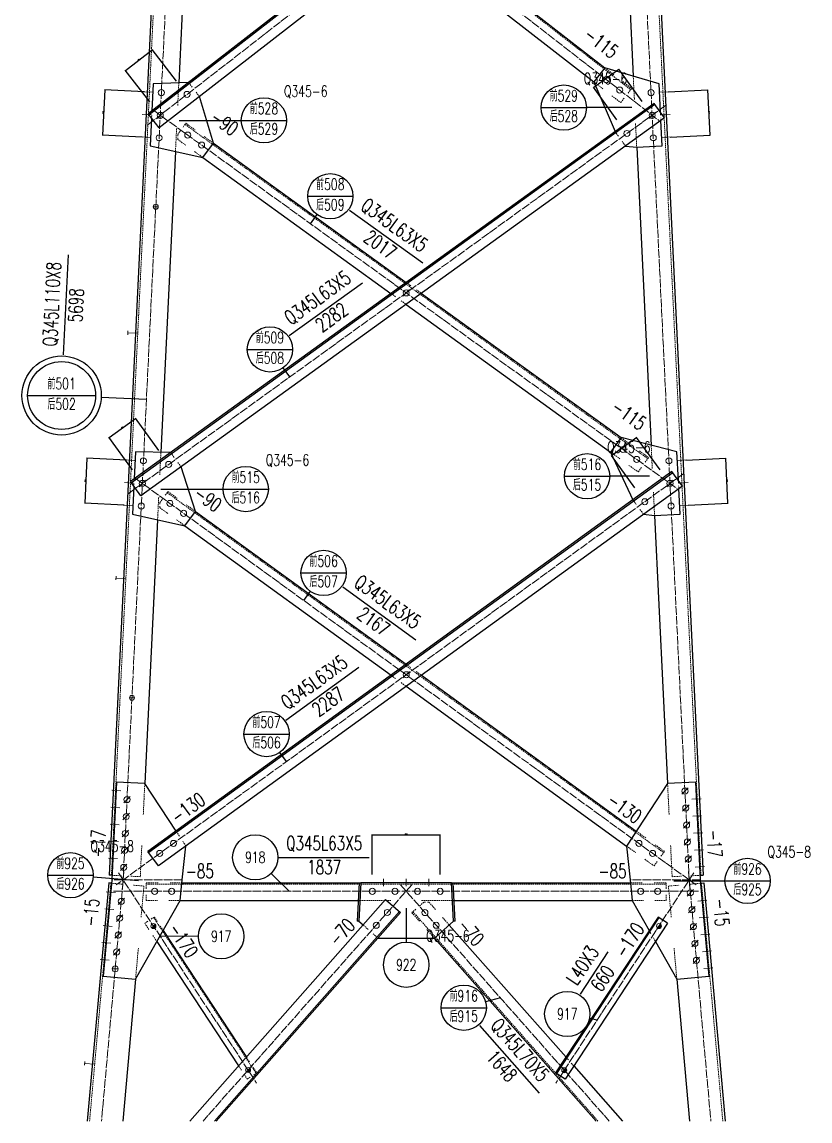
# Model space of a CAD drawing. Header units: millimetres. Extents: x -30246 to 2574, y -687 to 14024.
# Drawn here: x -17909 to -15125, y 219 to 4103 of the extents above; entities that cross this region are included whole.
import ezdxf
from ezdxf.enums import TextEntityAlignment as Align

# ---------------------------------------------------------------- set-up
doc = ezdxf.new("R2010")
doc.units = ezdxf.units.MM
doc.header["$LTSCALE"] = 20
doc.header["$PDMODE"] = 1
doc.linetypes.add('DASHDOT2X', pattern=[1.75, 1.5, -0.125, 0, -0.125])
doc.linetypes.add('HIDDEN', pattern=[0.375, 0.25, -0.125])
for name, color, linetype, lineweight in [('1', 7, 'Continuous', 25), ('11', 1, 'Continuous', 13), ('2', 1, 'HIDDEN', 13), ('5', 7, 'Continuous', 13), ('7', 3, 'DASHDOT2X', 13), ('8', 6, 'DASHDOT2X', 13)]:
    doc.layers.add(name, color=color, linetype=linetype, lineweight=lineweight)
doc.styles.get("Standard").update_dxf_attribs({"font": 'simplex', "width": 0.7, "bigfont": 'gbhzfs.shx'})
doc.dimstyles.get("Standard").update_dxf_attribs({"dimtxt": 2.5, "dimasz": 1, "dimexe": 1.25, "dimexo": 0, "dimgap": 0.63, "dimtad": 1, "dimzin": 0, "dimdsep": 46, "dimtxsty": 'standard', "dimblk": 'ARCHTICK', "dimblk1": 'ARCHTICK', "dimblk2": 'ARCHTICK', "dimcen": 0.09, "dimadec": 0, "dimazin": 0, "dimtfac": 1, "dimtdec": 1, "dimtix": 1, "dimtmove": 2, "dimatfit": 3, "dimfxl": 0, "dimtolj": 1, "dimtzin": 0, "dimarcsym": 0})

# ---------------------------------------------------------------- blocks, each defined once
blk = doc.blocks.new('NAIL_FRONT')
for p, q in [((-1, 0), (1, 0)), ((0, 0), (0, -1))]:
    blk.add_line(p, q)
blk.add_circle((0, 0), 1)
blk = doc.blocks.new('LS_SIDE')
blk.add_line((-1, 0), (2, 0))
blk = doc.blocks.new('NAIL_SIDE')
for p, q in [((0, 0), (4, 0)), ((4, 0.75), (4, -0.75))]:
    blk.add_line(p, q)
blk = doc.blocks.new('M20X55')
blk.add_line((-1.06, -1.06), (1.06, 1.06))
blk.add_circle((0, 0), 1)
blk = doc.blocks.new('M20X45')
blk.add_circle((0, 0), 1)
blk = doc.blocks.new('M16X40')
blk.add_line((-0.71, -0.71), (0.71, 0.71))
blk.add_circle((0, 0), 1)
for radius in [0.8, 0.6, 0.4, 0.2]:
    blk.add_arc((0, 0), radius, 225, 45)
blk = doc.blocks.new('_ArchTick')
at = {"color": 0, "linetype": 'ByBlock', "const_width": 0.15}
blk.add_lwpolyline([(-0.5, -0.5), (0.5, 0.5)], dxfattribs=at)
blk = doc.blocks.new('*D119')
at = {"layer": '11', "color": 0, "lineweight": -2}
for p, q in [((-17616.2, 3863.4), (-17623.9, 3703.6)), ((-17476.3, 3856.6), (-17617.4, 3863.5)), ((-17484.1, 3696.8), (-17625.2, 3703.7))]:
    blk.add_line(p, q, dxfattribs=at)
at = {"layer": 'Defpoints', "color": 0}
for p in [(-17476.3, 3856.6), (-17623.9, 3703.6), (-17484.1, 3696.8)]:
    blk.add_point(p, dxfattribs=at)
at = {"layer": '11', "color": 0, "lineweight": -2}
for p, rotation in [((-17616.2, 3863.4), 87.22167601369665), ((-17623.9, 3703.6), 267.2216760136966)]:
    blk.add_blockref('_ArchTick', p, dxfattribs=dict(at, rotation=rotation))
at = {"layer": '11', "color": 0, "insert": (-17622, 3783.6), "char_height": 2.5, "attachment_point": 5, "rotation": 87.2217}
blk.add_mtext('\\A1;80×2', dxfattribs=at)
blk = doc.blocks.new('*D127')
at = {"layer": '11', "color": 0, "lineweight": -2}
for p, q in [((-15626.3, 3856.6), (-15485.2, 3863.5)), ((-15486.5, 3863.4), (-15478.7, 3703.6)), ((-15618.6, 3696.8), (-15477.5, 3703.7))]:
    blk.add_line(p, q, dxfattribs=at)
at = {"layer": 'Defpoints', "color": 0}
for p in [(-15626.3, 3856.6), (-15618.6, 3696.8), (-15478.7, 3703.6)]:
    blk.add_point(p, dxfattribs=at)
at = {"layer": '11', "color": 0, "lineweight": -2}
for p, rotation in [((-15486.5, 3863.4), 92.77832398630339), ((-15478.7, 3703.6), 272.7783239863034)]:
    blk.add_blockref('_ArchTick', p, dxfattribs=dict(at, rotation=rotation))
at = {"layer": '11', "color": 0, "insert": (-15480.7, 3783.6), "char_height": 2.5, "attachment_point": 5, "rotation": 272.7783}
blk.add_mtext('\\A1;80×2', dxfattribs=at)
blk = doc.blocks.new('*D128')
at = {"layer": '11', "color": 0, "lineweight": -2}
for p, q in [((-15799.5, 3935.9), (-15888.7, 3871.5)), ((-15717.5, 3822.4), (-15800.2, 3936.9)), ((-15806.7, 3758), (-15889.4, 3872.5))]:
    blk.add_line(p, q, dxfattribs=at)
at = {"layer": 'Defpoints', "color": 0}
for p in [(-15888.7, 3871.5), (-15717.5, 3822.4), (-15806.7, 3758)]:
    blk.add_point(p, dxfattribs=at)
at = {"layer": '11', "color": 0, "lineweight": -2}
for p, rotation in [((-15799.5, 3935.9), 35.85329958112441), ((-15888.7, 3871.5), 215.8532995811244)]:
    blk.add_blockref('_ArchTick', p, dxfattribs=dict(at, rotation=rotation))
at = {"layer": '11', "color": 0, "insert": (-15845.2, 3905.2), "char_height": 2.5, "attachment_point": 5, "rotation": 35.8533}
blk.add_mtext('\\A1;110', dxfattribs=at)
blk = doc.blocks.new('*D136')
at = {"layer": '11', "color": 0, "lineweight": -2}
for p, q in [((-17679.3, 2561.9), (-17687.1, 2402.1)), ((-17539.5, 2555.1), (-17680.6, 2561.9)), ((-17547.2, 2395.3), (-17688.3, 2402.1))]:
    blk.add_line(p, q, dxfattribs=at)
at = {"layer": 'Defpoints', "color": 0}
for p in [(-17539.5, 2555.1), (-17687.1, 2402.1), (-17547.2, 2395.3)]:
    blk.add_point(p, dxfattribs=at)
at = {"layer": '11', "color": 0, "lineweight": -2}
for p, rotation in [((-17679.3, 2561.9), 87.22167601369665), ((-17687.1, 2402.1), 267.2216760136966)]:
    blk.add_blockref('_ArchTick', p, dxfattribs=dict(at, rotation=rotation))
at = {"layer": '11', "color": 0, "insert": (-17685.1, 2482.1), "char_height": 2.5, "attachment_point": 5, "rotation": 87.2217}
blk.add_mtext('\\A1;80×2', dxfattribs=at)
blk = doc.blocks.new('*D141')
at = {"layer": '11', "color": 0, "lineweight": -2}
for p, q in [((-15563.1, 2555.1), (-15422.1, 2561.9)), ((-15423.3, 2561.9), (-15415.6, 2402.1)), ((-15555.4, 2395.3), (-15414.3, 2402.1))]:
    blk.add_line(p, q, dxfattribs=at)
at = {"layer": 'Defpoints', "color": 0}
for p in [(-15563.1, 2555.1), (-15555.4, 2395.3), (-15415.6, 2402.1)]:
    blk.add_point(p, dxfattribs=at)
at = {"layer": '11', "color": 0, "lineweight": -2}
for p, rotation in [((-15423.3, 2561.9), 92.77832398630339), ((-15415.6, 2402.1), 272.7783239863034)]:
    blk.add_blockref('_ArchTick', p, dxfattribs=dict(at, rotation=rotation))
at = {"layer": '11', "color": 0, "insert": (-15417.5, 2482.1), "char_height": 2.5, "attachment_point": 5, "rotation": 272.7783}
blk.add_mtext('\\A1;80×2', dxfattribs=at)
blk = doc.blocks.new('*D142')
at = {"layer": '11', "color": 0, "lineweight": -2}
for p, q in [((-15736.6, 2634.2), (-15825.7, 2569.6)), ((-15654.4, 2520.9), (-15737.3, 2635.2)), ((-15743.5, 2456.3), (-15826.4, 2570.6))]:
    blk.add_line(p, q, dxfattribs=at)
at = {"layer": 'Defpoints', "color": 0}
for p in [(-15825.7, 2569.6), (-15654.4, 2520.9), (-15743.5, 2456.3)]:
    blk.add_point(p, dxfattribs=at)
at = {"layer": '11', "color": 0, "lineweight": -2}
for p, rotation in [((-15736.6, 2634.2), 35.94468319724469), ((-15825.7, 2569.6), 215.9446831972447)]:
    blk.add_blockref('_ArchTick', p, dxfattribs=dict(at, rotation=rotation))
at = {"layer": '11', "color": 0, "insert": (-15782.2, 2603.4), "char_height": 2.5, "attachment_point": 5, "rotation": 35.9447}
blk.add_mtext('\\A1;110', dxfattribs=at)
blk = doc.blocks.new('*D146')
at = {"layer": '11', "color": 0, "lineweight": -2}
for p, q in [((-16671.3, 1090.5), (-16671.3, 1231.7)), ((-16671.3, 1230.5), (-16431.3, 1230.5)), ((-16431.3, 1090.5), (-16431.3, 1231.7))]:
    blk.add_line(p, q, dxfattribs=at)
at = {"layer": 'Defpoints', "color": 0}
for p in [(-16431.3, 1230.5), (-16671.3, 1090.5), (-16431.3, 1090.5)]:
    blk.add_point(p, dxfattribs=at)
at = {"layer": '11', "color": 0, "lineweight": -2, "rotation": 180}
blk.add_blockref('_ArchTick', (-16671.3, 1230.5), dxfattribs=at)
at = {"layer": '11', "color": 0, "lineweight": -2}
blk.add_blockref('_ArchTick', (-16431.3, 1230.5), dxfattribs=at)
at = {"layer": '11', "color": 0, "insert": (-16551.3, 1232.4), "char_height": 2.5, "attachment_point": 5}
blk.add_mtext('\\A1;80×3', dxfattribs=at)

msp = doc.modelspace()

# ---------------------------------------------------------------- linework, layer by layer
at = {"layer": '1'}
for p, q in [((-17337.60528, 6508.91158), (-17600.69565, 1087.60327)), ((-15765.03311, 6508.91158), (-15501.94275, 1087.60327)), ((-15854.7345, 5028.46305), (-17462.37478, 3779.08818)), ((-15851.66635, 5024.51508), (-17459.30663, 3775.14021)), ((-15816.07576, 4978.71869), (-17423.71604, 3729.34382)), ((-17303.6352, 4939.55192), (-17354.6495, 3888.33784)), ((-15799.0032, 4939.55192), (-15749.14192, 3912.09742)), ((-16499.9854, 4447.21948), (-15849.50577, 3941.70036)), ((-16551.3192, 4407.32552), (-15888.16451, 3891.95599)), ((-15849.50577, 3941.70036), (-15888.16451, 3891.95599)), ((-15657.72751, 3885.13417), (-15849.50577, 3941.70036)), ((-17444.91089, 3885.13417), (-17449.57444, 3789.03594)), ((-17320.22565, 3889.55965), (-17444.91089, 3885.13417)), ((-17320.22565, 3889.55965), (-17320.22565, 3889.55965)), ((-15888.16451, 3891.95599), (-15813.40768, 3716.12253)), ((-15652.82737, 3784.16079), (-15657.72751, 3885.13417)), ((-15675.61619, 3815.69626), (-17525.32706, 2479.01996)), ((-15672.68762, 3811.64367), (-17522.39849, 2474.96737)), ((-17232.49783, 3675.12504), (-17281.5667, 3839.81492)), ((-15638.71624, 3764.63361), (-15675.61619, 3815.69626)), ((-17423.71604, 3729.34382), (-17462.37478, 3779.08818)), ((-16074.47051, 3800.82732), (-15914.47051, 3800.82732)), ((-15754.47051, 3800.82732), (-15914.47051, 3800.82732)), ((-15638.71624, 3764.63361), (-17488.42711, 2427.95731)), ((-17450.78115, 3764.17001), (-17455.57471, 3665.39277)), ((-17353.82586, 3755.76115), (-17133.82586, 3755.76115)), ((-17133.82586, 3755.76115), (-16973.82586, 3755.76115)), ((-15647.06369, 3665.39277), (-15651.43375, 3755.44342)), ((-17455.57471, 3665.39277), (-17269.39778, 3624.06239)), ((-17269.39778, 3624.06239), (-17232.49783, 3675.12504)), ((-17232.49783, 3675.12504), (-16551.3192, 3182.87765)), ((-15776.50972, 3665.05844), (-15776.49512, 3665.03824)), ((-15776.49512, 3665.03824), (-15736.9579, 3661.0303)), ((-15736.9579, 3661.0303), (-15647.06369, 3665.39277)), ((-15736.9579, 3661.0303), (-15685.80635, 2606.98829)), ((-17366.42917, 3645.60289), (-17418.03944, 2582.10833)), ((-17269.39778, 3624.06239), (-16605.09976, 3144.01363)), ((-16899.39474, 3487.64001), (-16739.39474, 3487.64001)), ((-16889.68035, 3390.37782), (-16866.25181, 3422.79855)), ((-16751.31121, 3438.44008), (-16492.7559, 3251.5975)), ((-17761.72697, 2926.97735), (-17744.56792, 3280.56124)), ((-16964.77069, 2995.14085), (-16706.21538, 3181.98344)), ((-16497.53863, 3144.01363), (-15792.09866, 2634.23402)), ((-16551.3192, 3105.1496), (-15828.99861, 2583.17137)), ((-17112.85422, 2945.94093), (-16952.85422, 2945.94093)), ((-16962.56861, 2848.67874), (-16985.99715, 2881.09947)), ((-17888.70693, 2783.14662), (-17648.70693, 2783.14662)), ((-17469.05956, 2768.60505), (-17628.87149, 2776.36055)), ((-15792.09866, 2634.23402), (-15828.99861, 2583.17137)), ((-15594.56546, 2583.60067), (-15792.09866, 2634.23402)), ((-17508.07294, 2583.60067), (-17512.7055, 2488.14081)), ((-17383.46568, 2581.53525), (-17508.07294, 2583.60067)), ((-17383.46545, 2581.53493), (-17383.46568, 2581.53525)), ((-15828.99861, 2583.17137), (-15750.13514, 2414.3526)), ((-15589.6672, 2482.66591), (-15594.56546, 2583.60067)), ((-17295.83848, 2373.25244), (-17346.56554, 2530.47225)), ((-15612.52385, 2514.17517), (-17463.83857, 1171.24041)), ((-15609.58796, 2510.12788), (-17460.90269, 1167.19311)), ((-15992.21187, 2497.82484), (-15832.21187, 2497.82484)), ((-15692.21187, 2497.82484), (-15832.21187, 2497.82484)), ((-15575.53171, 2463.17928), (-15612.52385, 2514.17517)), ((-17488.42711, 2427.95731), (-17525.32706, 2479.01996)), ((-17513.91454, 2463.22715), (-17518.73675, 2363.85927)), ((-15575.53171, 2463.17928), (-17426.84644, 1120.24452)), ((-17418.08781, 2452.31547), (-17198.08781, 2452.31547)), ((-17198.08781, 2452.31547), (-17038.08781, 2452.31547)), ((-15583.90164, 2363.85927), (-15588.27301, 2453.93681)), ((-17332.83062, 2322.25654), (-17295.83848, 2373.25244)), ((-17295.83848, 2373.25244), (-16551.31595, 1833.17991)), ((-17518.73675, 2363.85927), (-17332.83062, 2322.25654)), ((-17429.59887, 2343.91168), (-17474.82922, 1411.88346)), ((-15713.14462, 2363.35554), (-15713.12825, 2363.33298)), ((-15713.12825, 2363.33298), (-15673.79585, 2359.4968)), ((-15673.79585, 2359.4968), (-15583.90164, 2363.85927)), ((-15673.79585, 2359.4968), (-15627.80918, 1411.88346)), ((-17332.83062, 2322.25654), (-16604.96246, 1794.265)), ((-16923.01363, 2155.96121), (-16763.01363, 2155.96121)), ((-16775.0191, 2106.63835), (-16516.80178, 1919.32894)), ((-16913.47485, 2058.82617), (-16889.98778, 2091.20451)), ((-16976.6698, 1635.81574), (-16718.45257, 1823.12528)), ((-16497.66944, 1794.26503), (-15738.32199, 1243.43859)), ((-16551.31594, 1755.35011), (-15772.91907, 1190.70533)), ((-17124.66431, 1586.49286), (-16964.66431, 1586.49286)), ((-16974.20304, 1489.35785), (-16997.69013, 1521.73618)), ((-17574.71167, 1416.73065), (-17591.5079, 1070.62325)), ((-17474.82922, 1411.88346), (-17574.71167, 1416.73065)), ((-17364.31406, 1243.43501), (-17474.82922, 1411.88346)), ((-15627.80918, 1411.88346), (-15772.91907, 1190.70533)), ((-15527.92672, 1416.73065), (-15627.80918, 1411.88346)), ((-15511.13049, 1070.62325), (-15527.92672, 1416.73065)), ((-17426.84644, 1120.24452), (-17463.83857, 1171.24041)), ((-17342.27306, 1070.62325), (-17329.71992, 1190.69963)), ((-15772.91907, 1190.70533), (-15760.36533, 1070.62325)), ((-17000.7534, 1150.65721), (-16681.7534, 1150.65721)), ((-16964.7534, 1030.65721), (-17028.18486, 1094.08867)), ((-17817.29235, 1087.45393), (-17657.29235, 1087.45393)), ((-17602.45872, 1060.15603), (-17677.95673, 218.61381)), ((-17497.29235, 1067.45393), (-17657.56869, 1080.8103)), ((-17591.54134, 1069.9342), (-17621.96097, 730.57217)), ((-17592.4978, 1059.26392), (-17602.45872, 1060.15603)), ((-17590.7074, 1087.11855), (-17600.69565, 1087.60327)), ((-17591.5079, 1070.62325), (-17591.54134, 1069.9342)), ((-17349.90471, 997.62325), (-17342.27306, 1070.62325)), ((-17343.31761, 1060.63174), (-16711.3192, 1060.63174)), ((-16717.31127, 1060.9399), (-16724.30201, 925.00475)), ((-16711.3192, 1060.63174), (-16718.30994, 924.6966)), ((-16717.31127, 1060.9399), (-16711.3192, 1060.63174)), ((-16391.3192, 1060.63174), (-16711.3192, 1060.63174)), ((-16391.3192, 1060.63174), (-16385.3271, 1060.93934)), ((-16391.3192, 1060.63174), (-15759.32079, 1060.63174)), ((-16384.34178, 924.71167), (-16391.3192, 1060.63174)), ((-16378.34968, 925.01928), (-16385.3271, 1060.93934)), ((-15760.36533, 1070.62325), (-15752.73369, 997.62325)), ((-15605.34605, 1067.45393), (-15425.34605, 1067.45393)), ((-15511.93099, 1087.11855), (-15501.94275, 1087.60327)), ((-15511.09706, 1069.9342), (-15511.13049, 1070.62325)), ((-15480.67742, 730.57217), (-15511.09706, 1069.9342)), ((-15510.1406, 1059.26392), (-15500.17967, 1060.15603)), ((-15500.17967, 1060.15603), (-15424.68166, 218.61381)), ((-15425.34605, 1067.45393), (-15265.34605, 1067.45393)), ((-17507.42021, 720.305), (-17349.90471, 997.62325)), ((-17349.89823, 997.68523), (-16714.55635, 997.68523)), ((-16623.88484, 1001.61671), (-17315.72788, 218.61381)), ((-16623.88484, 1001.61671), (-16571.40852, 955.32856)), ((-16388.08785, 997.68523), (-15752.74017, 997.68523)), ((-15752.73369, 997.62325), (-15692.72654, 891.97602)), ((-16575.15683, 958.63486), (-17229.02211, 218.61381)), ((-16571.40852, 955.32856), (-17222.35243, 218.61381)), ((-16551.32538, 970.83212), (-16551.32538, 850.83212)), ((-15661.37618, 939.73021), (-16023.25637, 388.49908)), ((-15658.86821, 938.08526), (-16020.7484, 386.85413)), ((-15627.93657, 917.79754), (-15661.37618, 939.73021)), ((-16718.30994, 924.6966), (-16724.30201, 925.00475)), ((-16718.30994, 924.6966), (-16703.43945, 911.57968)), ((-16451.81133, 865.19834), (-16384.34178, 924.71167)), ((-16399.34784, 911.47517), (-15986.63638, 444.28018)), ((-16378.34968, 925.01928), (-16384.34178, 924.71167)), ((-15627.93657, 917.79754), (-15989.81676, 366.56641)), ((-17421.33843, 872.83788), (-17285.00832, 871.93866)), ((-17409.94737, 891.91348), (-17116.01147, 444.64561)), ((-16650.96313, 865.29153), (-16650.84038, 865.18326)), ((-16650.84038, 865.18326), (-16451.81133, 865.19834)), ((-16451.844, 865.19833), (-15880.66312, 218.61381)), ((-17432.1328, 852.85433), (-17143.45445, 413.58663)), ((-15936.02167, 667.15999), (-15837.78659, 816.79578)), ((-15670.53614, 852.90809), (-15595.21818, 720.305)), ((-17621.96097, 730.57217), (-17507.42021, 720.305)), ((-17507.44668, 720.30737), (-17552.45555, 218.61381)), ((-15595.21818, 720.305), (-15480.67742, 730.57217)), ((-15595.19171, 720.30737), (-15550.18284, 218.61381)), ((-16218.20468, 653.56705), (-16270.54956, 639.64724)), ((-16427.86261, 619.08777), (-16267.86261, 619.08777)), ((-16292.24999, 556.13352), (-16081.05445, 317.0573)), ((-15876.57342, 575.49808), (-15903.72217, 581.0133)), ((-15989.81676, 366.56641), (-16023.25637, 388.49908)), ((-15959.19296, 413.21386), (-15787.28686, 218.61381))]:
    msp.add_line(p, q, dxfattribs=at)
for centre, radius in [((-15994.47051, 3800.82732), 80), ((-17053.82586, 3755.76115), 80), ((-16819.39474, 3487.64001), 80), ((-17032.85422, 2945.94093), 80), ((-17768.70693, 2783.14662), 140), ((-17768.70693, 2783.14662), 120), ((-15912.21187, 2497.82484), 80), ((-17118.08781, 2452.31547), 80), ((-16843.01363, 2155.96121), 80), ((-17044.66431, 1586.49286), 80), ((-17084.7534, 1150.65721), 80), ((-17737.29235, 1087.45393), 80), ((-15345.34605, 1067.45393), 80), ((-17205.01006, 871.41099), 80), ((-16551.32538, 770.83212), 80), ((-16347.86261, 619.08777), 80), ((-15982.1208, 596.93984), 80)]:
    msp.add_circle(centre, radius, dxfattribs=at)
at = {"layer": '2'}
for p, q in [((-17316.52727, 6778.20644), (-17592.70505, 1087.21549)), ((-15786.11112, 6778.20644), (-15509.93335, 1087.21549)), ((-17250.97205, 5024.51508), (-15757.82276, 3864.11669)), ((-15849.50577, 3941.70036), (-15817.92205, 3917.15512)), ((-17354.6495, 3888.33784), (-17358.57606, 3807.42619)), ((-17307.33935, 3872.97813), (-17320.22565, 3889.55965)), ((-15888.16451, 3891.95599), (-15856.58079, 3867.41076)), ((-15786.33833, 3892.60989), (-15754.75461, 3868.06465)), ((-15749.14192, 3912.09742), (-15745.08058, 3828.40838)), ((-17281.56676, 3839.8151), (-17294.45306, 3856.39662)), ((-15767.64085, 3851.4832), (-15754.75461, 3868.06465)), ((-17281.56674, 3839.81504), (-17281.56676, 3839.8151)), ((-17281.5667, 3839.81492), (-17281.56672, 3839.81498)), ((-15824.99707, 3842.86553), (-15793.41335, 3818.32029)), ((-15793.41335, 3818.32029), (-15780.5271, 3834.90174)), ((-17450.37891, 3772.45865), (-17450.78115, 3764.17001)), ((-17449.57444, 3789.03594), (-17449.97667, 3780.7473)), ((-15652.36283, 3774.58833), (-15652.82737, 3784.16079)), ((-17339.32667, 3732.17218), (-17329.76002, 3745.41065)), ((-17332.68859, 3741.35806), (-15697.76505, 2559.89581)), ((-17329.76002, 3745.41065), (-17297.33929, 3721.98211)), ((-15741.01924, 3744.71934), (-15736.9579, 3661.0303)), ((-15651.43375, 3755.44342), (-15651.89829, 3765.01588)), ((-17362.50262, 3726.51454), (-17366.42917, 3645.60289)), ((-17358.55478, 3688.49087), (-17358.52318, 3694.22566)), ((-17358.49158, 3699.96046), (-17358.45998, 3705.69526)), ((-17358.45998, 3705.69526), (-17348.89333, 3718.93372)), ((-17264.91856, 3698.55358), (-17232.49783, 3675.12504)), ((-15813.40768, 3716.12253), (-15813.40624, 3716.11914)), ((-15813.4048, 3716.11576), (-15813.40336, 3716.11238)), ((-15813.40336, 3716.11238), (-15801.10548, 3699.0944)), ((-17358.55478, 3688.49087), (-17328.83578, 3667.01471)), ((-15788.8076, 3682.07642), (-15776.50972, 3665.05844)), ((-17299.11678, 3645.53855), (-17269.39778, 3624.06239)), ((-16551.3192, 3182.87765), (-16533.39234, 3169.92298)), ((-16515.46549, 3156.9683), (-16497.53863, 3144.01363)), ((-16605.09976, 3144.01363), (-16587.17291, 3131.05895)), ((-16569.24605, 3118.10428), (-16551.3192, 3105.1496)), ((-15792.09866, 2634.23402), (-15759.67794, 2610.80548)), ((-15685.80635, 2606.98829), (-15681.80285, 2524.49113)), ((-17418.03944, 2582.10833), (-17421.89259, 2502.70944)), ((-17371.1655, 2564.51409), (-17383.46545, 2581.53493)), ((-15828.99861, 2583.17137), (-15796.57788, 2559.74283)), ((-15727.25721, 2587.37694), (-15694.83648, 2563.9484)), ((-17346.5656, 2530.47241), (-17358.86555, 2547.49325)), ((-17346.56558, 2530.47236), (-17346.5656, 2530.47241)), ((-17346.56554, 2530.47225), (-17346.56556, 2530.4723)), ((-15764.15715, 2536.31429), (-15731.73642, 2512.88576)), ((-15731.73642, 2512.88576), (-15719.43644, 2529.90664)), ((-15707.13646, 2546.92752), (-15694.83648, 2563.9484)), ((-17512.7055, 2488.14081), (-17513.10851, 2479.83626)), ((-17513.51152, 2471.5317), (-17513.91454, 2463.22715)), ((-15589.20247, 2473.08954), (-15589.6672, 2482.66591)), ((-15588.27301, 2453.93681), (-15588.73774, 2463.51317)), ((-17425.74573, 2423.31056), (-17429.59887, 2343.91168)), ((-17421.15801, 2404.85964), (-17411.76318, 2417.81098)), ((-17402.36835, 2430.76232), (-17392.97352, 2443.71366)), ((-17395.90941, 2439.66636), (-15641.72778, 1167.19271)), ((-17392.97352, 2443.71366), (-17360.59518, 2420.22658)), ((-15750.13514, 2414.3526), (-15750.13367, 2414.34944)), ((-15750.13219, 2414.34628), (-15750.13071, 2414.34312)), ((-15750.13071, 2414.34312), (-15737.80201, 2397.34726)), ((-15677.79935, 2441.99396), (-15673.79585, 2359.4968)), ((-17421.87108, 2386.84599), (-17421.63339, 2392.85054)), ((-17421.87108, 2386.84599), (-17392.19093, 2365.31618)), ((-17421.3957, 2398.85509), (-17421.15801, 2404.85964)), ((-17328.21683, 2396.73951), (-17295.83848, 2373.25244)), ((-15725.47332, 2380.3514), (-15713.14462, 2363.35554)), ((-17362.51077, 2343.78636), (-17332.83062, 2322.25654)), ((-16551.31595, 1833.17991), (-16533.43378, 1820.20828)), ((-16604.96246, 1794.265), (-16587.08029, 1781.29337)), ((-16515.55161, 1807.23665), (-16497.66944, 1794.26503)), ((-16569.19811, 1768.32174), (-16551.31594, 1755.35011)), ((-17474.82922, 1411.88346), (-17480.16113, 1302.01276)), ((-15627.80918, 1411.88346), (-15622.47727, 1302.01276)), ((-17352.78248, 1225.85845), (-17364.31406, 1243.43501)), ((-15738.32199, 1243.43859), (-15705.14529, 1219.37239)), ((-17329.71932, 1190.70533), (-17341.2509, 1208.28189)), ((-17485.49304, 1192.14206), (-17490.82495, 1082.27136)), ((-17329.71992, 1190.69963), (-17329.71972, 1190.70153)), ((-17329.71952, 1190.70343), (-17329.71932, 1190.70533)), ((-15772.91907, 1190.70533), (-15740.54073, 1167.21825)), ((-15671.96859, 1195.3062), (-15638.79189, 1171.24)), ((-15651.1226, 1154.24137), (-15638.79189, 1171.24)), ((-15617.14536, 1192.14206), (-15611.81345, 1082.27136)), ((-15708.16238, 1143.73118), (-15675.78403, 1120.2441)), ((-15675.78403, 1120.2441), (-15663.45332, 1137.24274)), ((-17594.49067, 1059.4424), (-17669.92466, 218.61381)), ((-17554.31783, 1055.84446), (-17592.4978, 1059.26392)), ((-17557.41325, 1085.50282), (-17590.7074, 1087.11855)), ((-17490.82495, 1082.27136), (-17524.1191, 1083.88709)), ((-17477.9579, 1049.00554), (-17516.13787, 1052.425)), ((-17477.9579, 1049.00554), (-17487.78749, 939.43948)), ((-17469.90471, 1039.64957), (-17469.90471, 1060.63174)), ((-17469.90471, 1060.63174), (-17427.70901, 1060.63174)), ((-17469.90471, 1055.63599), (-15632.73369, 1055.63599)), ((-17385.51331, 1060.63174), (-17343.31761, 1060.63174)), ((-16711.3192, 1060.63174), (-16604.65253, 1060.63174)), ((-16497.98586, 1060.63174), (-16391.3192, 1060.63174)), ((-15759.32079, 1060.63174), (-15717.12509, 1060.63174)), ((-15674.92939, 1060.63174), (-15632.73369, 1060.63174)), ((-15632.73369, 1039.64957), (-15632.73369, 1060.63174)), ((-15624.6805, 1049.00554), (-15586.50053, 1052.425)), ((-15624.6805, 1049.00554), (-15614.8509, 939.43948)), ((-15611.81345, 1082.27136), (-15578.5193, 1083.88709)), ((-15548.32056, 1055.84446), (-15510.1406, 1059.26392)), ((-15545.22515, 1085.50282), (-15511.93099, 1087.11855)), ((-15508.14772, 1059.4424), (-15432.71374, 218.61381)), ((-17469.90471, 997.68523), (-17469.90471, 1018.6674)), ((-15632.73369, 997.68523), (-15632.73369, 1018.6674)), ((-17469.90471, 997.68523), (-17429.90255, 997.68523)), ((-17389.90039, 997.68523), (-17349.89823, 997.68523)), ((-16714.55635, 997.68523), (-16605.73352, 997.68523)), ((-16489.24844, 992.10322), (-16503.242, 979.75661)), ((-16496.91069, 997.68523), (-16388.08785, 997.68523)), ((-16483.10273, 992.19308), (-16489.24844, 992.10322)), ((-16470.81132, 992.3728), (-16476.95702, 992.28294)), ((-16470.81132, 992.3728), (-16446.99016, 965.40692)), ((-15752.74017, 997.68523), (-15712.73801, 997.68523)), ((-15672.73585, 997.68523), (-15632.73369, 997.68523)), ((-17452.46389, 932.33624), (-17441.31738, 939.64769)), ((-17443.82535, 938.00261), (-17081.88945, 387.26249)), ((-17441.31738, 939.64769), (-17430.86071, 923.73629)), ((-16517.23556, 967.40999), (-16531.22913, 955.06337)), ((-16531.22913, 955.06337), (-16504.76742, 925.10836)), ((-16527.48085, 958.3705), (-15873.99339, 218.61381)), ((-16423.169, 938.44105), (-16399.34784, 911.47517)), ((-17474.7569, 917.71334), (-17463.61039, 925.02479)), ((-17474.7569, 917.71334), (-17460.54886, 896.09367)), ((-17420.40404, 907.82488), (-17409.94737, 891.91348)), ((-16703.43945, 911.57968), (-16685.94734, 896.1503)), ((-16478.30571, 895.15335), (-16451.844, 865.19833)), ((-17446.34083, 874.474), (-17432.1328, 852.85433)), ((-16668.45524, 880.72091), (-16650.96313, 865.29153)), ((-15692.72654, 891.97602), (-15685.32974, 878.95338)), ((-15677.93294, 865.93073), (-15670.53614, 852.90809)), ((-17497.61709, 829.87343), (-17507.44668, 720.30737)), ((-15605.02131, 829.87343), (-15595.19171, 720.30737)), ((-17116.01147, 444.64561), (-17103.80148, 426.06626)), ((-15986.63638, 444.28018), (-15977.48858, 433.92474)), ((-17143.45445, 413.58663), (-17133.24331, 398.04883)), ((-17091.59148, 407.48692), (-17079.38149, 388.90757)), ((-17090.528, 381.59612), (-17079.38149, 388.90757)), ((-15968.34077, 423.5693), (-15959.19296, 413.21386)), ((-17123.03216, 382.51102), (-17112.82101, 366.97322)), ((-17112.82101, 366.97322), (-17101.6745, 374.28467))]:
    msp.add_line(p, q, dxfattribs=at)
at = {"layer": '7'}
for p, q in [((-17273.12248, 6806.13535), (-17553.0326, 1038.23492)), ((-15829.51591, 6806.13535), (-15549.6058, 1038.23492)), ((-15721.83459, 5093.75173), (-17467.65364, 3736.99146)), ((-17380.80381, 5093.75173), (-15658.67254, 3755.40039)), ((-15633.72924, 3808.95212), (-17532.0712, 2437.13301)), ((-17444.59361, 3791.38071), (-15594.88274, 2454.70441)), ((-15570.6248, 2507.50673), (-17575.73657, 1053.00833)), ((-17507.72387, 2489.89112), (-15526.89381, 1053.00795)), ((-17548.64081, 1100.47808), (-17627.75626, 218.61381)), ((-17567.78074, 1095.67197), (-17079.63971, 352.89167)), ((-15534.91746, 1095.9228), (-16022.9974, 352.45891)), ((-15553.99759, 1100.47808), (-15474.88213, 218.61381)), ((-16531.46456, 1053.37516), (-17269.04016, 218.61381)), ((-16571.17406, 1053.13318), (-15833.97499, 218.61381)), ((-17584.90471, 1030.65721), (-15517.73369, 1030.65721))]:
    msp.add_line(p, q, dxfattribs=at)
at = {"layer": '8'}
for p, q in [((-17342.27306, 1070.62325), (-17591.5079, 1070.62325)), ((-15511.13049, 1070.62325), (-15760.36533, 1070.62325))]:
    msp.add_line(p, q, dxfattribs=at)

# ---------------------------------------------------------------- block references
at = {"layer": '5'}
for name, p, xscale, yscale, zscale in [('M20X45', (-15844.2269, 3899.60364), 10.75000000000045, 10.75, 10.75), ('M20X45', (-17416.40069, 3853.71529), 10.75000000000045, 10.75, 10.75), ('M20X45', (-17325.51741, 3847.45239), 10.75000000000045, 10.75, 10.75), ('M20X45', (-15796.85132, 3862.78579), 10.75000000000045, 10.75, 10.75), ('M20X45', (-15686.23771, 3853.71529), 10.75000000000045, 10.75, 10.75), ('M20X55', (-17420.27844, 3773.80933), 10.75000000000045, 10.75, 10.75), ('M20X55', (-15682.35996, 3773.80933), 10.75000000000045, 10.75, 10.75), ('M20X45', (-17424.15619, 3693.90337), 10.75000000000045, 10.75, 10.75), ('M20X45', (-17323.01588, 3703.5237), 10.75000000000045, 10.75, 10.75), ('M20X45', (-15771.52291, 3709.37681), 10.75000000000045, 10.75, 10.75), ('M20X45', (-15678.4822, 3693.90337), 10.75000000000045, 10.75, 10.75), ('M20X45', (-17274.38478, 3668.38089), 10.75000000000045, 10.75, 10.75), ('NAIL_FRONT', (-17435.97333, 3450.39622), 8.75, 8.75, 8.75), ('M20X55', (-16551.3192, 3145.86429), 10.75000000000045, 10.75, 10.75), ('M20X45', (-15785.35452, 2592.34707), 10.75000000000045, 10.75, 10.75), ('M20X45', (-15736.72343, 2557.20426), 10.75000000000045, 10.75, 10.75), ('M20X45', (-17479.56273, 2552.1818), 10.75000000000045, 10.75, 10.75), ('M20X45', (-17390.25459, 2539.61546), 10.75000000000045, 10.75, 10.75), ('M20X45', (-15623.07566, 2552.1818), 10.75000000000045, 10.75, 10.75), ('M20X55', (-17483.44048, 2472.27583), 10.75000000000045, 10.75, 10.75), ('M20X55', (-15619.19791, 2472.27583), 10.75000000000045, 10.75, 10.75), ('M20X45', (-17386.30507, 2401.81459), 10.75000000000045, 10.75, 10.75), ('M20X45', (-15708.25938, 2407.70017), 10.75000000000045, 10.75, 10.75), ('M20X45', (-17487.31824, 2392.36987), 10.75000000000045, 10.75, 10.75), ('M20X45', (-17337.73755, 2366.58398), 10.75000000000045, 10.75, 10.75), ('M20X45', (-15615.32016, 2392.36987), 10.75000000000045, 10.75, 10.75), ('M20X55', (-16551.30572, 1796.12214), 10.75000000000045, 10.75, 10.75), ('NAIL_FRONT', (-17520.2175, 1714.43916), 8.75, 8.75, 8.75), ('M20X55', (-17537.66776, 1354.86234), 10.75000000000045, 10.75, 10.75), ('M20X55', (-15566.4248, 1384.82707), 10.75000000000045, 10.75, 10.75), ('M20X55', (-15563.51648, 1324.8976), 10.75000000000045, 10.75, 10.75), ('M20X55', (-17540.57607, 1294.93286), 10.75000000000045, 10.75, 10.75), ('M20X55', (-17543.48438, 1235.00339), 10.75000000000045, 10.75, 10.75), ('M20X55', (-15560.60817, 1264.96813), 10.75000000000045, 10.75, 10.75), ('M20X45', (-17373.37992, 1199.80216), 10.75000000000045, 10.75, 10.75), ('M20X45', (-15729.25848, 1199.80216), 10.75000000000045, 10.75, 10.75), ('M20X55', (-15557.69985, 1205.03866), 10.75000000000045, 10.75, 10.75), ('M20X55', (-17546.3927, 1175.07392), 10.75000000000045, 10.75, 10.75), ('M20X45', (-17421.94744, 1164.57155), 10.75000000000045, 10.75, 10.75), ('M20X45', (-15680.69096, 1164.57155), 10.75000000000045, 10.75, 10.75), ('M20X55', (-15554.79154, 1145.10918), 10.75000000000045, 10.75, 10.75), ('M20X55', (-17549.30101, 1115.14445), 10.75000000000045, 10.75, 10.75), ('M20X45', (-17439.90471, 1030.45122), 10.75000000000045, 10.75, 10.75), ('M20X45', (-17379.90471, 1030.45122), 10.75000000000045, 10.75, 10.75), ('M20X45', (-16671.3192, 1030.45122), 10.75000000000045, 10.75, 10.75), ('M20X45', (-16591.3192, 1030.45122), 10.75000000000045, 10.75, 10.75), ('M20X45', (-16511.3192, 1030.45122), 10.75000000000045, 10.75, 10.75), ('M20X45', (-16431.3192, 1030.45122), 10.75000000000045, 10.75, 10.75), ('M20X45', (-15722.73369, 1030.45122), 10.75000000000045, 10.75, 10.75), ('M20X45', (-15662.73369, 1030.45122), 10.75000000000045, 10.75, 10.75), ('M20X55', (-15547.30161, 1025.18183), 10.75000000000045, 10.75, 10.75), ('M20X55', (-17558.01518, 995.327), 10.75000000000045, 10.75, 10.75), ('M20X55', (-15541.94482, 965.47217), 10.75000000000045, 10.75, 10.75), ('M20X55', (-17563.37196, 935.61734), 10.75000000000045, 10.75, 10.75), ('M20X45', (-16617.5009, 955.74051), 10.75000000000045, 10.75, 10.75), ('M20X45', (-16485.13708, 955.54869), 10.75000000000045, 10.75, 10.75), ('M16X40', (-17444.32151, 907.67032), 8.75, 8.75, 8.75), ('M20X45', (-16657.20992, 910.79049), 10.75000000000045, 10.75, 10.75), ('M20X45', (-16445.42781, 910.60718), 10.75000000000045, 10.75, 10.75), ('M16X40', (-15658.31689, 907.67032), 8.75, 8.75, 8.75), ('M20X55', (-15536.58804, 905.76252), 10.75000000000045, 10.75, 10.75), ('M20X55', (-17568.72875, 875.90769), 10.75000000000045, 10.75, 10.75), ('M20X55', (-15531.23126, 846.05286), 10.75000000000045, 10.75, 10.75), ('M20X55', (-17574.08553, 816.19803), 10.75000000000045, 10.75, 10.75), ('M20X55', (-15525.87447, 786.3432), 10.75000000000045, 10.75, 10.75), ('NAIL_FRONT', (-17579.44232, 756.48837), 10.75000000000045, 10.75, 10.75), ('M16X40', (-17109.80526, 399.00339), 8.75, 8.75, 8.75), ('M16X40', (-15992.83143, 398.24735), 8.75, 8.75, 8.75)]:
    msp.add_blockref(name, p, dxfattribs=dict(at, xscale=xscale, yscale=yscale, zscale=zscale))
for name, p, xscale, yscale, zscale, rotation in [('LS_SIDE', (-17458.46623, 3855.75669), 10.75000000000036, 10.75, 10.75, 177.2216760136922), ('LS_SIDE', (-15644.17216, 3855.75669), 10.75000000000036, 10.75, 10.75, 2.778323986307723), ('LS_SIDE', (-17462.34398, 3775.85073), 10.75000000000036, 10.75, 10.75, 177.2216760136922), ('LS_SIDE', (-15640.29441, 3775.85073), 10.75000000000036, 10.75, 10.75, 2.778323986307723), ('LS_SIDE', (-17466.22173, 3695.94476), 10.75000000000036, 10.75, 10.75, 177.2216760136922), ('LS_SIDE', (-15636.41666, 3695.94476), 10.75000000000036, 10.75, 10.75, 2.778323986307723), ('NAIL_SIDE', (-17499.85123, 3002.96657), 8.74999999999955, 8.75, 8.75, 177.221676013692), ('LS_SIDE', (-17521.62828, 2554.22319), 10.75000000000036, 10.75, 10.75, 177.2216760136922), ('LS_SIDE', (-15581.01012, 2554.22319), 10.75000000000036, 10.75, 10.75, 2.778323986307723), ('LS_SIDE', (-17525.50603, 2474.31723), 10.75000000000036, 10.75, 10.75, 177.2216760136922), ('LS_SIDE', (-15577.13237, 2474.31723), 10.75000000000036, 10.75, 10.75, 2.778323986307723), ('LS_SIDE', (-17529.38378, 2394.41127), 10.75000000000036, 10.75, 10.75, 177.2216760136922), ('LS_SIDE', (-15573.25461, 2394.41127), 10.75000000000036, 10.75, 10.75, 2.778323986307723), ('NAIL_SIDE', (-17541.92484, 2135.98686), 8.74999999999955, 8.75, 8.75, 177.221676013692), ('LS_SIDE', (-17570.28819, 1386.48068), 10.75000000000036, 10.75, 10.75, 177.2216760136922), ('LS_SIDE', (-17573.19651, 1326.5512), 10.75000000000036, 10.75, 10.75, 177.2216760136922), ('LS_SIDE', (-15530.89604, 1356.51594), 10.75000000000036, 10.75, 10.75, 2.778323986307723), ('LS_SIDE', (-15527.98773, 1296.58647), 10.75000000000036, 10.75, 10.75, 2.778323986307723), ('LS_SIDE', (-17576.10482, 1266.62173), 10.75000000000036, 10.75, 10.75, 177.2216760136922), ('LS_SIDE', (-17579.01314, 1206.69226), 10.75000000000036, 10.75, 10.75, 177.2216760136922), ('LS_SIDE', (-15525.07942, 1236.657), 10.75000000000036, 10.75, 10.75, 2.778323986307723), ('LS_SIDE', (-15522.1711, 1176.72752), 10.75000000000036, 10.75, 10.75, 2.778323986307723), ('LS_SIDE', (-17581.92145, 1146.76279), 10.75000000000036, 10.75, 10.75, 177.2216760136922), ('LS_SIDE', (-15519.26279, 1116.79805), 10.75000000000036, 10.75, 10.75, 2.778323986307723), ('LS_SIDE', (-16631.3192, 1057.0935), 8.75, 8.75, 8.75, 90), ('LS_SIDE', (-16551.3192, 1057.0935), 8.75, 8.75, 8.75, 90), ('LS_SIDE', (-16471.3192, 1057.0935), 8.75, 8.75, 8.75, 90), ('LS_SIDE', (-17589.60167, 1026.84467), 10.75000000000042, 10.75, 10.75, 174.8632623317818), ('LS_SIDE', (-15510.35834, 996.98984), 10.75000000000042, 10.75, 10.75, 5.136737668218243), ('LS_SIDE', (-17594.95845, 967.13501), 10.75000000000042, 10.75, 10.75, 174.8632623317818), ('LS_SIDE', (-15505.00155, 937.28018), 10.75000000000042, 10.75, 10.75, 5.136737668218243), ('LS_SIDE', (-17600.31523, 907.42535), 10.75000000000042, 10.75, 10.75, 174.8632623317818), ('LS_SIDE', (-15499.64477, 877.57053), 10.75000000000042, 10.75, 10.75, 5.136737668218243), ('LS_SIDE', (-17605.67202, 847.7157), 10.75000000000042, 10.75, 10.75, 174.8632623317818), ('LS_SIDE', (-15494.28798, 817.86087), 10.75000000000042, 10.75, 10.75, 5.136737668218243), ('LS_SIDE', (-17611.0288, 788.00604), 10.75000000000042, 10.75, 10.75, 174.8632623317818), ('LS_SIDE', (-15488.9312, 758.15121), 10.75000000000042, 10.75, 10.75, 5.136737668218243), ('NAIL_SIDE', (-17652.14648, 419.21549), 8.750000000000206, 8.75, 8.75, 174.8632623317816)]:
    msp.add_blockref(name, p, dxfattribs=dict(at, xscale=xscale, yscale=yscale, zscale=zscale, rotation=rotation))

# ---------------------------------------------------------------- texts
at = {"layer": '1', "width": 0.7}
for s, rotation, p in [('-115', 322.14749613, (-15811.76747, 3990.26033)), ('-115', 324.14659357, (-15711.94229, 2676.86271)), ('-130', 324.0430763, (-15727.74827, 1287.0373)), ('-17', 272.77832399, (-15459.90396, 1149.71398)), ('-15', 84.87349827, (-17660.11306, 1005.05698)), ('-70', 48.53693832, (-16746.58116, 923.18358)), ('-170', 56.71532261, (-15727.76253, 911.50268))]:
    msp.add_text(s, height=50, rotation=rotation, dxfattribs=at).set_placement(p, align=Align.MIDDLE_RIGHT)
for s, p in [('Q345-6', (-15923.75983, 3871.538)), ('Q345-6', (-16983.11518, 3826.47183)), ('Q345-6', (-15841.50119, 2568.53552)), ('Q345-6', (-17047.37713, 2523.02615)), ('Q345-8', (-17666.58167, 1158.16461)), ('Q345-8', (-15274.63537, 1138.16461)), ('Q345-6', (-16480.6147, 841.5428))]:
    msp.add_text(s, height=40, dxfattribs=at).set_placement(p, align=Align.BOTTOM_LEFT)
for s, height, p in [('前529', 40, (-15994.47051, 3810.82732)), ('前528', 40, (-17053.82586, 3765.76115)), ('前508', 40, (-16819.39474, 3497.64001)), ('前509', 40, (-17032.85422, 2955.94093)), ('前501', 40, (-17768.70693, 2793.14662)), ('前516', 40, (-15912.21187, 2507.82484)), ('前515', 40, (-17118.08781, 2462.31547)), ('前506', 40, (-16843.01363, 2165.96121)), ('前507', 40, (-17044.66431, 1596.49286)), ('Q345L63X5', 50, (-16841.2534, 1160.65721)), ('前925', 40, (-17737.29235, 1097.45393)), ('前926', 40, (-15345.34605, 1077.45393)), ('前916', 40, (-16347.86261, 629.08777))]:
    msp.add_text(s, height=height, dxfattribs=at).set_placement(p, align=Align.BOTTOM_CENTER)
for s, rotation, p in [('-90', 324.14659357, (-17233.39328, 3776.32508)), ('-90', 324.0430763, (-17292.10545, 2446.52122)), ('-130', 35.95694999, (-17374.88222, 1287.03777)), ('-17', 87.22167601, (-17642.73444, 1149.71398)), ('-15', 275.12650173, (-15442.52533, 1005.05698)), ('-170', 303.3121534, (-17374.84726, 911.34434)), ('-70', 311.45678716, (-16356.07171, 922.91804))]:
    msp.add_text(s, height=50, rotation=rotation, dxfattribs=at).set_placement(p, align=Align.MIDDLE_LEFT)
for s, height, p in [('后528', 40, (-15994.47051, 3790.82732)), ('后529', 40, (-17053.82586, 3745.76115)), ('后509', 40, (-16819.39474, 3477.64001)), ('后508', 40, (-17032.85422, 2935.94093)), ('后502', 40, (-17768.70693, 2773.14662)), ('后515', 40, (-15912.21187, 2487.82484)), ('后516', 40, (-17118.08781, 2442.31547)), ('后507', 40, (-16843.01363, 2145.96121)), ('后506', 40, (-17044.66431, 1576.49286)), ('1837', 50, (-16841.2534, 1140.65721)), ('后926', 40, (-17737.29235, 1077.45393)), ('后925', 40, (-15345.34605, 1057.45393)), ('后915', 40, (-16347.86261, 609.08777))]:
    msp.add_text(s, height=height, dxfattribs=at).set_placement(p, align=Align.TOP_CENTER)
for s, rotation, p in [('Q345L63X5', 324.14659357, (-16616.17642, 3353.12397)), ('Q345L110X8', 87.22167601, (-17763.13569, 3104.25402)), ('Q345L63X5', 35.85340643, (-16841.35017, 3096.66733)), ('Q345L63X5', 324.0430763, (-16640.03867, 2021.07823)), ('Q345L63X5', 35.95694999, (-16853.43296, 1737.56509)), ('L40X3', 56.71532261, (-15895.26367, 747.46588)), ('Q345L70X5', 311.45678716, (-16179.15767, 443.21596))]:
    msp.add_text(s, height=50, rotation=rotation, dxfattribs=at).set_placement(p, align=Align.BOTTOM_CENTER)
for s, rotation, p in [('2017', 324.14659357, (-16627.89069, 3336.91361)), ('5698', 87.22167601, (-17743.1592, 3103.28458)), ('2282', 35.85340643, (-16829.6359, 3080.45696)), ('2167', 324.0430763, (-16651.78221, 2004.88906)), ('2287', 35.95694999, (-16841.68941, 1721.37593)), ('660', 56.71532261, (-15878.54459, 736.48989)), ('1648', 311.45678716, (-16194.14678, 429.97486))]:
    msp.add_text(s, height=50, rotation=rotation, dxfattribs=at).set_placement(p, align=Align.TOP_CENTER)
for s, p in [('918', (-17084.7534, 1150.65721)), ('917', (-17205.01006, 871.41099)), ('922', (-16551.32538, 770.83212)), ('917', (-15982.1208, 596.93984))]:
    msp.add_text(s, height=40, dxfattribs=at).set_placement(p, align=Align.MIDDLE_CENTER)
msp.add_text('-85', height=50, dxfattribs=at).set_placement((-17329.90471, 1102.15721), align=Align.MIDDLE_LEFT)
msp.add_text('-85', height=50, dxfattribs=at).set_placement((-15772.73369, 1102.15721), align=Align.MIDDLE_RIGHT)

# ---------------------------------------------------------------- dimensions: what is measured, and where the dimension line sits
at = {"layer": '11'}
for base, p1, p2, angle, text in [((-17448.24326, 4005.37125), (-17457.09619, 3821.18499), (-17362.33517, 3894.82805), 37.85238701, '120'), ((-17507.39694, 2701.71934), (-17518.58319, 2520.907), (-17425.39729, 2588.24663), 35.85328947, '115')]:
    msp.add_linear_dim(base=base, p1=p1, p2=p2, angle=angle, text=text, dimstyle='standard', dxfattribs=at).render()
for base, p1, p2, angle, text, picture, middle in [((-15888.66529, 3871.48067), (-15717.50267, 3822.44049), (-15806.66562, 3758.00797), 35.85329958, '110', '*D128', (-15845.18495, 3905.22071)), ((-17623.9211, 3703.59775), (-17476.33016, 3856.62361), (-17484.08566, 3696.81168), 87.22167601, '80×2', '*D119', (-17621.98685, 3783.59803)), ((-15478.7173, 3703.59775), (-15626.30824, 3856.62361), (-15618.55273, 3696.81168), 272.77832399, '80×2', '*D127', (-15480.65155, 3783.59803)), ((-15825.66016, 2569.61699), (-15654.41815, 2520.85088), (-15743.47961, 2456.27522), 35.9446832, '110', '*D142', (-15782.23299, 2603.42684)), ((-17687.08315, 2402.06425), (-17539.4922, 2555.09011), (-17547.24771, 2395.27818), 87.22167601, '80×2', '*D136', (-17685.1489, 2482.06453)), ((-15415.55525, 2402.06425), (-15563.14619, 2555.09011), (-15555.39069, 2395.27818), 272.77832399, '80×2', '*D141', (-15417.4895, 2482.06453))]:
    dim = msp.add_linear_dim(base=base, p1=p1, p2=p2, angle=angle, text=text, dimstyle='standard', dxfattribs=at)
    dim.commit()
    dim.dimension.update_dxf_attribs({"geometry": picture, "text_midpoint": middle})
dim = msp.add_linear_dim(base=(-16431.3192, 1230.45122), p1=(-16671.3192, 1090.45122), p2=(-16431.3192, 1090.45122), text='80×3', dimstyle='standard', dxfattribs=at)
dim.commit()
dim.dimension.update_dxf_attribs({"geometry": '*D146', "text_midpoint": (-16551.3192, 1232.39701)})

doc.saveas('drawing.dxf')
